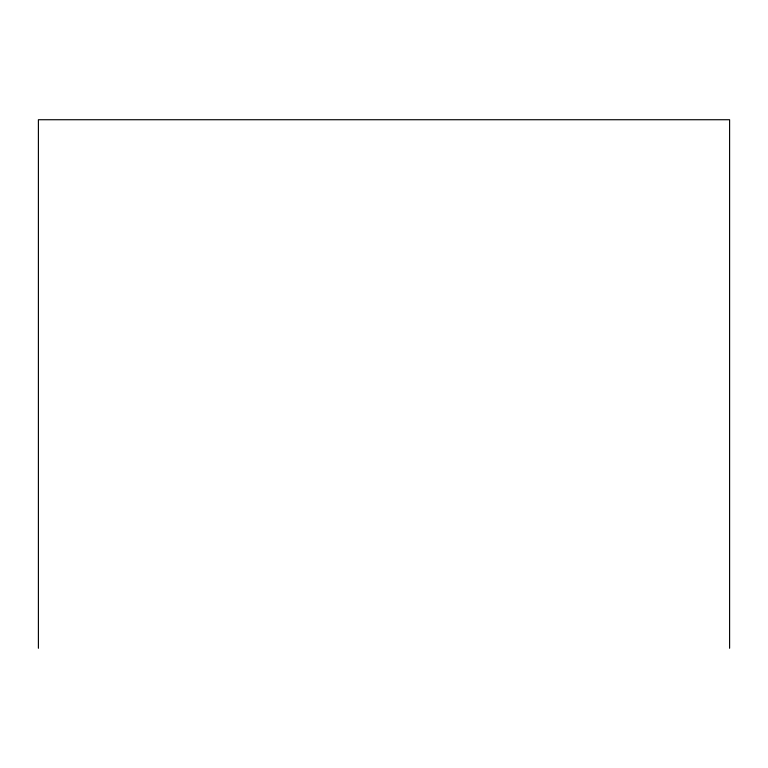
<?xml version="1.0" encoding="UTF-8"?>
<svg xmlns="http://www.w3.org/2000/svg" width="768" height="768" viewBox="0 0 768 768"><rect width="100%" height="100%" fill="white"/><g stroke="black" fill="none" stroke-linecap="round" stroke-linejoin="round"><path stroke-width="1.15" d="M729.6 648.269L729.6 119.731L38.4 119.731L38.4 648.269"/></g></svg>
